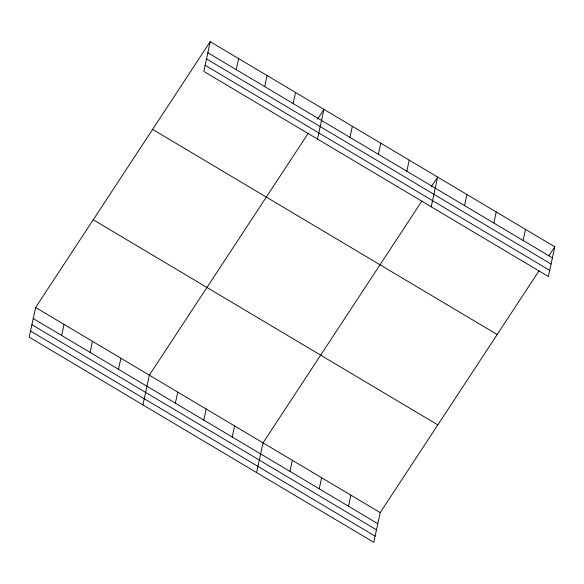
<?xml version="1.0" encoding="UTF-8"?>
<svg xmlns="http://www.w3.org/2000/svg" width="584" height="584" viewBox="0 0 584 584"><rect width="100%" height="100%" fill="white"/><g stroke="black" fill="none" stroke-linecap="round" stroke-linejoin="round"><path stroke-width="0.88" d="M210.225 41.683L203.801 71.387L548.376 276.524L554.8 246.82L210.225 41.683L35.624 307.476L29.2 337.18L373.775 542.317L380.199 512.613L539.039 270.808M61.656 335.471L64.05 324.397M90.082 352.393L92.476 341.326M118.508 369.322L120.903 358.248M142.912 404.873L149.336 375.169L308.177 133.371M236.257 69.686L238.652 58.612M175.368 403.164L177.762 392.09M264.683 86.607L267.078 75.533M203.794 420.093L206.188 409.019M293.11 103.529L295.504 92.454M232.22 437.014L234.615 425.94M317.513 139.087L323.93 109.383L317.528 119.129M256.624 472.565L263.041 442.862L421.882 201.064M349.969 137.379L352.364 126.305M289.941 471.376L292.336 460.301M378.396 154.3L380.79 143.226M319.229 488.808L321.623 477.741M406.822 171.221L409.216 160.147M348.517 506.248L350.911 495.174M431.218 206.78L437.642 177.076L431.24 186.822M464.536 205.583L466.93 194.508M493.83 223.022L496.225 211.948M523.118 240.455L525.512 229.381M548.887 255.814L554.8 246.82M207.831 52.757L552.406 257.894M206.502 58.904L551.077 264.041M205.13 65.24L549.705 270.377M152.607 129.392L497.181 334.53M93.243 219.767L437.817 424.896M35.624 307.476L380.199 512.613M33.23 318.55L377.804 523.687M31.901 324.697L376.476 529.834M30.529 331.033L375.103 536.163"/></g></svg>
